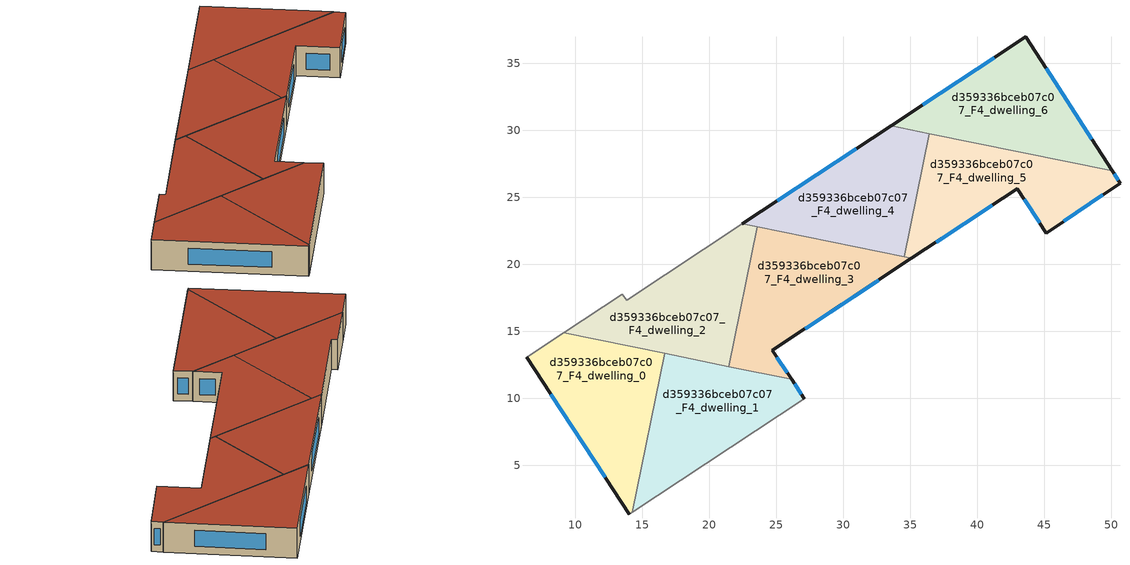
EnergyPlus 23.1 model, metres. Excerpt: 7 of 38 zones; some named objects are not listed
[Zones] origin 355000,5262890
d359336bceb07c07_F4_dwelling_0
 floor to d359336bceb07c07_F3_dwelling_0 (EU_floor_Construction): 16.67,13.36 14.25,1.52 14.04,1.38 6.36,13.06 9.14,14.9 z12
 wall outside (EU_wall_Construction): 6.36,13.06 14.04,1.38 z12:15
 wall adiabatic (EU_wall_Construction): 9.14,14.9 6.36,13.06 / 14.04,1.38 14.25,1.52 z12:15
 wall to d359336bceb07c07_F4_dwelling_1 (EU_wall_Construction): 14.25,1.52 16.67,13.36 z12:15
 wall to d359336bceb07c07_F4_dwelling_2 (EU_wall_Construction): 16.67,13.36 9.14,14.9 z12:15
 window (EU_Window_Construction): 8.16,10.32 12.23,4.12 z12.7:14.3
 roof outside (EU_roof_Construction): 14.25,1.52 16.67,13.36 9.14,14.9 6.36,13.06 14.04,1.38 z15
d359336bceb07c07_F4_dwelling_1
 floor to d359336bceb07c07_F3_dwelling_1 (EU_floor_Construction): 26.15,11.42 27.09,9.99 14.25,1.52 16.67,13.36 z12
 wall outside (EU_wall_Construction): 27.09,9.99 26.15,11.42 z12:15
 wall adiabatic (EU_wall_Construction): 14.25,1.52 27.09,9.99 z12:15
 wall to d359336bceb07c07_F4_dwelling_3 (EU_wall_Construction): 26.15,11.42 21.46,12.38 z12:15
 wall to d359336bceb07c07_F4_dwelling_2 (EU_wall_Construction): 21.46,12.38 16.68,13.36 z12:15
 window (EU_Window_Construction): 26.87,10.33 26.37,11.08 z12.7:14.3
 roof outside (EU_roof_Construction): 27.09,9.99 26.15,11.42 16.67,13.36 14.25,1.52 z15
d359336bceb07c07_F4_dwelling_2
 floor to d359336bceb07c07_F3_dwelling_2 (EU_floor_Construction): 23.59,22.8 21.46,12.38 9.14,14.9 13.52,17.79 13.83,17.33 22.47,23.03 z12
 wall adiabatic (EU_wall_Construction): 22.47,23.03 13.83,17.33 13.52,17.79 9.14,14.9 z12:15
 wall to d359336bceb07c07_F4_dwelling_3 (EU_wall_Construction): 21.46,12.38 23.59,22.8 z12:15
 wall to d359336bceb07c07_F4_dwelling_4 (EU_wall_Construction): 23.59,22.8 22.47,23.03 z12:15
 roof outside (EU_roof_Construction): 21.46,12.38 23.59,22.8 22.47,23.03 13.83,17.33 13.52,17.79 9.14,14.9 z15
d359336bceb07c07_F4_dwelling_3
 floor to d359336bceb07c07_F3_dwelling_3 (EU_floor_Construction): 35.08,20.44 24.7,13.6 26.15,11.42 21.46,12.38 23.59,22.8 z12
 wall outside (EU_wall_Construction): 26.15,11.42 24.7,13.6 35.08,20.44 z12:15
 wall to d359336bceb07c07_F4_dwelling_5 (EU_wall_Construction): 35.08,20.44 34.53,20.56 z12:15
 wall to d359336bceb07c07_F4_dwelling_4 (EU_wall_Construction): 34.53,20.56 23.59,22.8 z12:15
 window (EU_Window_Construction): 25.81,11.93 25.04,13.09 / 27.14,15.21 32.64,18.84 z12.7:14.3
 roof outside (EU_roof_Construction): 26.15,11.42 24.7,13.6 35.08,20.44 23.59,22.8 21.46,12.38 z15
d359336bceb07c07_F4_dwelling_4
 floor to d359336bceb07c07_F3_dwelling_4 (EU_floor_Construction): 36.42,29.76 34.53,20.56 22.47,23.03 33.56,30.35 z12
 wall outside (EU_wall_Construction): 33.56,30.35 22.47,23.03 z12:15
 wall to d359336bceb07c07_F4_dwelling_5 (EU_wall_Construction): 34.53,20.56 36.42,29.76 z12:15
 wall to d359336bceb07c07_F4_dwelling_6 (EU_wall_Construction): 36.42,29.76 33.56,30.35 z12:15
 window (EU_Window_Construction): 30.96,28.63 25.07,24.75 z12.7:14.3
 roof outside (EU_roof_Construction): 34.53,20.56 36.42,29.76 33.56,30.35 22.47,23.03 z15
d359336bceb07c07_F4_dwelling_5
 floor to d359336bceb07c07_F3_dwelling_5 (EU_floor_Construction): 50.05,26.97 50.64,26.07 45.15,22.34 42.96,25.64 35.08,20.44 34.53,20.56 36.42,29.76 z12
 wall outside (EU_wall_Construction): 35.08,20.44 42.96,25.64 45.15,22.34 50.64,26.07 50.05,26.97 z12:15
 wall to d359336bceb07c07_F4_dwelling_6 (EU_wall_Construction): 50.05,26.97 36.42,29.76 z12:15
 window (EU_Window_Construction): 50.5,26.28 50.19,26.76 / 46.44,23.22 49.35,25.19 / 43.48,24.87 44.63,23.12 / 36.93,21.67 41.11,24.42 z12.7:14.3
 roof outside (EU_roof_Construction): 50.64,26.07 50.05,26.97 36.42,29.76 34.53,20.56 35.08,20.44 42.96,25.64 45.15,22.34 z15
d359336bceb07c07_F4_dwelling_6
 floor to d359336bceb07c07_F3_dwelling_6 (EU_floor_Construction): 43.6,36.97 50.05,26.97 33.56,30.35 z12
 wall outside (EU_wall_Construction): 50.05,26.97 43.6,36.97 33.56,30.35 z12:15
 window (EU_Window_Construction): 41.25,35.42 35.92,31.9 / 48.54,29.32 45.12,34.62 z12.7:14.3
 roof outside (EU_roof_Construction): 50.05,26.97 43.6,36.97 33.56,30.35 z15
[Building]
EU S2 Campaign: North Axis=0; Terrain=City; Solar Distribution=FullExterior
[Site:Location]
Budapest.Ferenc.Liszt.Intl.AP: Latitude=47.437; Longitude=19.256; Time Zone=1; Elevation=185
[SizingPeriod:WeatherFileDays]
AnnualSizingPeriod: Begin Month=1; Begin Day of Month=1; End Month=12; End Day of Month=31; Day of Week for Start Day=Monday; Use Weather File Daylight Saving Period=No; Use Weather File Rain and Snow Indicators=No
[MATERIAL]
EU_InternalMass_Material: Roughness=MediumRough; Thickness=0.1; Conductivity=1; Density=1800; Specific Heat=900; Thermal Absorptance=0.9; Solar Absorptance=0.7; Visible Absorptance=0.7
[MATERIAL:NOMASS] Roughness=MediumRough; Thermal Absorptance=0.9; Solar Absorptance=0.7; Visible Absorptance=0.7
Name | Thermal Resistance
EU_wall_NoMass | 0.832559
EU_roof_NoMass | 1.39638
EU_floor_NoMass | 0.872794
[WINDOWMATERIAL:SIMPLEGLAZINGSYSTEM]
EU_Window_SimpleGlazing: UFactor=2.79869; Solar Heat Gain Coefficient=0.75; Visible Transmittance=0.75
[CONSTRUCTION]
EU_wall_Construction: EU_wall_NoMass
EU_roof_Construction: EU_roof_NoMass
EU_floor_Construction: EU_floor_NoMass
EU_Window_Construction: EU_Window_SimpleGlazing
EU_InternalMass_Construction: EU_InternalMass_Material
[ZONE] Type=1; Multiplier=1; Ceiling Height=autocalculate; Floor Area=autocalculate; Part of Total Floor Area=Yes
Name | Volume
d359336bceb07c07_F4_dwelling_0; d359336bceb07c07_F4_dwelling_5 | 214.66
d359336bceb07c07_F4_dwelling_1 | 214.647
d359336bceb07c07_F4_dwelling_2 | 214.661
d359336bceb07c07_F4_dwelling_3 | 214.634
d359336bceb07c07_F4_dwelling_4 | 214.644
d359336bceb07c07_F4_dwelling_6 | 214.652
[INTERNALMASS] Construction=EU_InternalMass_Construction
Name | Zone or ZoneList | Surface Area
d359336bceb07c07_F4_dwelling_0_EU_InternalMass | d359336bceb07c07_F4_dwelling_0 | 71.5534
d359336bceb07c07_F4_dwelling_1_EU_InternalMass | d359336bceb07c07_F4_dwelling_1 | 71.5507
d359336bceb07c07_F4_dwelling_2_EU_InternalMass | d359336bceb07c07_F4_dwelling_2 | 71.5549
d359336bceb07c07_F4_dwelling_3_EU_InternalMass | d359336bceb07c07_F4_dwelling_3 | 71.5467
d359336bceb07c07_F4_dwelling_4_EU_InternalMass | d359336bceb07c07_F4_dwelling_4 | 71.5486
d359336bceb07c07_F4_dwelling_5_EU_InternalMass | d359336bceb07c07_F4_dwelling_5 | 71.5534
d359336bceb07c07_F4_dwelling_6_EU_InternalMass | d359336bceb07c07_F4_dwelling_6 | 71.5508
[OTHEREQUIPMENT] Fuel Type=Electricity; Design Level Calculation Method=Watts/Area; Power per Zone Floor Area=1; Fraction Latent=0; Fraction Radiant=0; Fraction Lost=0; Carbon Dioxide Generation Rate=0; EndUse Subcategory=EU_Step8_InternalGains
Name | Zone or ZoneList or Space or SpaceList | Schedule
EU_Step8_InternalGain_d359336bceb07c07_F4_dwelling_0_f000 | d359336bceb07c07_F4_dwelling_0 | EU_Step8_GainSchedule_d359336bceb07c07_F4_dwelling_0_f000
EU_Step8_InternalGain_d359336bceb07c07_F4_dwelling_1_f000 | d359336bceb07c07_F4_dwelling_1 | EU_Step8_GainSchedule_d359336bceb07c07_F4_dwelling_1_f000
EU_Step8_InternalGain_d359336bceb07c07_F4_dwelling_2_f000 | d359336bceb07c07_F4_dwelling_2 | EU_Step8_GainSchedule_d359336bceb07c07_F4_dwelling_2_f000
EU_Step8_InternalGain_d359336bceb07c07_F4_dwelling_3_f000 | d359336bceb07c07_F4_dwelling_3 | EU_Step8_GainSchedule_d359336bceb07c07_F4_dwelling_3_f000
EU_Step8_InternalGain_d359336bceb07c07_F4_dwelling_4_f000 | d359336bceb07c07_F4_dwelling_4 | EU_Step8_GainSchedule_d359336bceb07c07_F4_dwelling_4_f000
EU_Step8_InternalGain_d359336bceb07c07_F4_dwelling_5_f000 | d359336bceb07c07_F4_dwelling_5 | EU_Step8_GainSchedule_d359336bceb07c07_F4_dwelling_5_f000
EU_Step8_InternalGain_d359336bceb07c07_F4_dwelling_6_f000 | d359336bceb07c07_F4_dwelling_6 | EU_Step8_GainSchedule_d359336bceb07c07_F4_dwelling_6_f000
[ZONEVENTILATION:DESIGNFLOWRATE] Schedule=EU_AlwaysOn; Design Flow Rate Calculation Method=AirChanges/Hour; Air Changes per Hour=0.475469; Ventilation Type=Natural; Fan Pressure Rise=0; Fan Total Efficiency=1; Constant Term Coefficient=1; Temperature Term Coefficient=0; Velocity Term Coefficient=0; Velocity Squared Term Coefficient=0; Minimum Indoor Temperature=-100; Maximum Indoor Temperature=100; Delta Temperature=-100; Minimum Outdoor Temperature=-100; Maximum Outdoor Temperature=100; Maximum Wind Speed=40
Name | Zone or ZoneList or Space or SpaceList
EU_ConstantAir_d359336bceb07c07_F4_dwelling_0 | d359336bceb07c07_F4_dwelling_0
EU_ConstantAir_d359336bceb07c07_F4_dwelling_1 | d359336bceb07c07_F4_dwelling_1
EU_ConstantAir_d359336bceb07c07_F4_dwelling_2 | d359336bceb07c07_F4_dwelling_2
EU_ConstantAir_d359336bceb07c07_F4_dwelling_3 | d359336bceb07c07_F4_dwelling_3
EU_ConstantAir_d359336bceb07c07_F4_dwelling_4 | d359336bceb07c07_F4_dwelling_4
EU_ConstantAir_d359336bceb07c07_F4_dwelling_5 | d359336bceb07c07_F4_dwelling_5
EU_ConstantAir_d359336bceb07c07_F4_dwelling_6 | d359336bceb07c07_F4_dwelling_6
[HVACTEMPLATE:THERMOSTAT] Constant Heating Setpoint=20; Constant Cooling Setpoint=50
EU_HeatOnly_d359336bceb07c07_F4_dwelling_2; EU_HeatOnly_d359336bceb07c07_F4_dwelling_3; EU_HeatOnly_d359336bceb07c07_F4_dwelling_4; EU_HeatOnly_d359336bceb07c07_F4_dwelling_5; EU_HeatOnly_d359336bceb07c07_F4_dwelling_6
[HVACTEMPLATE:ZONE:IDEALLOADSAIRSYSTEM] System Availability Schedule=EU_AlwaysOn; Maximum Heating Supply Air Temperature=50; Minimum Cooling Supply Air Temperature=13; Maximum Heating Supply Air Humidity Ratio=0.0156; Minimum Cooling Supply Air Humidity Ratio=0.0077; Heating Limit=NoLimit; Cooling Limit=NoLimit; Heating Availability Schedule=EU_AlwaysOn; Cooling Availability Schedule=EU_CoolingOff; Dehumidification Control Type=ConstantSensibleHeatRatio; Cooling Sensible Heat Ratio=0.7; Dehumidification Setpoint=60; Humidification Control Type=None; Humidification Setpoint=30; Outdoor Air Method=None; Outdoor Air Flow Rate per Person=0.00944; Outdoor Air Flow Rate per Zone Floor Area=0; Outdoor Air Flow Rate per Zone=0; Demand Controlled Ventilation Type=None; Outdoor Air Economizer Type=NoEconomizer; Heat Recovery Type=None; Sensible Heat Recovery Effectiveness=0.7; Latent Heat Recovery Effectiveness=0.65
Name | Template Thermostat
d359336bceb07c07_F4_dwelling_0 | EU_HeatOnly_d359336bceb07c07_F4_dwelling_0
d359336bceb07c07_F4_dwelling_1 | EU_HeatOnly_d359336bceb07c07_F4_dwelling_1
d359336bceb07c07_F4_dwelling_2 | EU_HeatOnly_d359336bceb07c07_F4_dwelling_2
d359336bceb07c07_F4_dwelling_3 | EU_HeatOnly_d359336bceb07c07_F4_dwelling_3
d359336bceb07c07_F4_dwelling_4 | EU_HeatOnly_d359336bceb07c07_F4_dwelling_4
d359336bceb07c07_F4_dwelling_5 | EU_HeatOnly_d359336bceb07c07_F4_dwelling_5
d359336bceb07c07_F4_dwelling_6 | EU_HeatOnly_d359336bceb07c07_F4_dwelling_6
[SIZING:ZONE] Zone Cooling Design Supply Air Temperature Input Method=SupplyAirTemperature; Zone Cooling Design Supply Air Temperature=13; Zone Heating Design Supply Air Temperature Input Method=SupplyAirTemperature; Zone Heating Design Supply Air Temperature=50; Zone Cooling Design Supply Air Humidity Ratio=0.008; Zone Heating Design Supply Air Humidity Ratio=0.008; Cooling Design Air Flow Method=DesignDay; Cooling Design Air Flow Rate=0; Cooling Minimum Air Flow per Zone Floor Area=0.000762; Cooling Minimum Air Flow=0; Cooling Minimum Air Flow Fraction=0.2; Heating Design Air Flow Method=DesignDay; Heating Design Air Flow Rate=0; Heating Maximum Air Flow per Zone Floor Area=0.002032; Heating Maximum Air Flow=0.141576; Heating Maximum Air Flow Fraction=0.3; Account for Dedicated Outdoor Air System=No; Dedicated Outdoor Air System Control Strategy=NeutralSupplyAir; Dedicated Outdoor Air Low Setpoint Temperature for Design=autosize; Dedicated Outdoor Air High Setpoint Temperature for Design=autosize; Zone Load Sizing Method=Sensible Load Only No Latent Load; Zone Latent Cooling Design Supply Air Humidity Ratio Input Method=HumidityRatioDifference; Zone Cooling Design Supply Air Humidity Ratio Difference=0.005; Zone Latent Heating Design Supply Air Humidity Ratio Input Method=HumidityRatioDifference; Zone Humidification Design Supply Air Humidity Ratio Difference=0.005
d359336bceb07c07_F4_dwelling_0; d359336bceb07c07_F4_dwelling_1; d359336bceb07c07_F4_dwelling_2; d359336bceb07c07_F4_dwelling_3; d359336bceb07c07_F4_dwelling_4; d359336bceb07c07_F4_dwelling_5; d359336bceb07c07_F4_dwelling_6
[SCHEDULE:CONSTANT]
Name | Hourly Value
EU_AlwaysOn | 1
EU_CoolingOff | 0
[SCHEDULE:FILE] Column Number=1; Rows to Skip at Top=0; Number of Hours of Data=8760; Column Separator=Comma; Interpolate to Timestep=No; Minutes per Item=60; Adjust Schedule for Daylight Savings=Yes
Name | File
EU_Step8_GainSchedule_d359336bceb07c07_F4_dwelling_0_f000 | ../../schedules/d359336bceb07c07/d359336bceb07c07_F4_dwelling_0_f000_gain.csv
EU_Step8_GainSchedule_d359336bceb07c07_F4_dwelling_1_f000 | ../../schedules/d359336bceb07c07/d359336bceb07c07_F4_dwelling_1_f000_gain.csv
EU_Step8_GainSchedule_d359336bceb07c07_F4_dwelling_2_f000 | ../../schedules/d359336bceb07c07/d359336bceb07c07_F4_dwelling_2_f000_gain.csv
EU_Step8_GainSchedule_d359336bceb07c07_F4_dwelling_3_f000 | ../../schedules/d359336bceb07c07/d359336bceb07c07_F4_dwelling_3_f000_gain.csv
EU_Step8_GainSchedule_d359336bceb07c07_F4_dwelling_4_f000 | ../../schedules/d359336bceb07c07/d359336bceb07c07_F4_dwelling_4_f000_gain.csv
EU_Step8_GainSchedule_d359336bceb07c07_F4_dwelling_5_f000 | ../../schedules/d359336bceb07c07/d359336bceb07c07_F4_dwelling_5_f000_gain.csv
EU_Step8_GainSchedule_d359336bceb07c07_F4_dwelling_6_f000 | ../../schedules/d359336bceb07c07/d359336bceb07c07_F4_dwelling_6_f000_gain.csv
